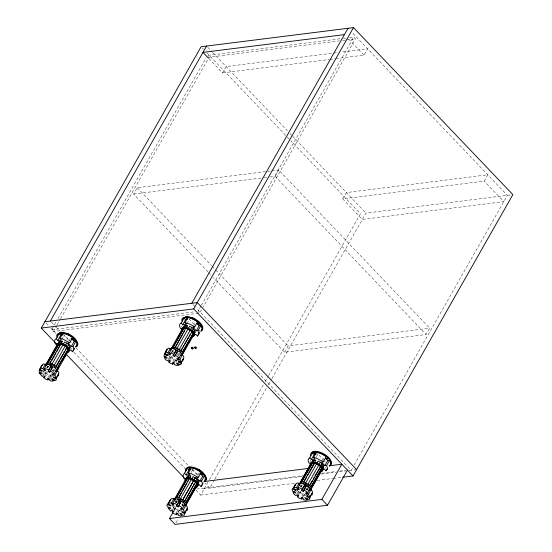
<?xml version="1.0" encoding="UTF-8"?>
<svg xmlns="http://www.w3.org/2000/svg" width="552" height="552" viewBox="0 0 552 552"><rect width="100%" height="100%" fill="white"/><g stroke="black" fill="none" stroke-linecap="round" stroke-linejoin="round"><path stroke-width="0.41" stroke-dasharray="2.76 2.07" d="M52.792 370.958L52.84 369.536L54.365 369.095M182.401 506.08L183.036 502.872M305.491 489.32L307.126 489.783L307.657 488.14M198.768 313.225L53.309 331.497L51.633 329.737L56.318 321.499M58.015 318.497L206.172 57.698M53.309 331.497L56.718 325.501M57.139 324.755L60.12 319.505M60.547 318.759L209.125 57.208L339.197 40.869M207.952 271.915L133.66 194.049L137.255 187.714L271.025 170.913M42.98 372.614L43.746 371.268M61.941 339.307L64.405 334.981M47.106 367.915L47.872 366.569M42.683 375.857L44.595 372.49L46.064 371.744L47.527 372.897L45.616 376.257M48.5 366.052L47.679 367.501L48.838 366.066M44.533 374.435L46.064 371.744M44.912 375.657L46.057 373.635L47.527 372.897M47.969 377.492L49.88 374.132L51.426 374.649M69.193 340.743L70.421 338.583M49.466 377.202L50.232 375.857L49.88 374.132M208.911 58.609L222.546 72.898L226.147 66.571L332.649 53.192M49.514 378.01L51.039 375.319M53.323 371.275L54.089 369.93M54.62 369.267L53.999 370.999L52.488 370.516M49.866 379.741L51.778 376.374L51.543 375.222M71.305 349.368L72.126 347.926M181.38 327.06L182.201 325.618M186.921 323.603L189.377 319.277M168.043 359.476L169.574 356.785L171.044 356.047L172.507 357.192L170.209 361.229M171.7 352.887L172.845 350.865L171.465 350.72M174.501 353.349L172.659 351.803L173.894 349.623M172.659 351.803L173.811 350.368M169.133 359.407L171.044 356.047M170.271 359.283L171.037 357.938L172.507 357.192M200.928 306.112L197.947 311.356L199.624 313.115L202.605 307.871M201.349 305.359L353.763 37.067L355.44 38.826L203.032 307.119M269.983 176.916L275.096 176.274L278.691 169.947L429.663 328.178L426.068 334.505L284.632 352.279L213.307 277.525M172.942 361.788L174.853 358.427L175.205 360.152L174.446 361.498M193.766 325.763L195.808 322.154M174.487 362.305L176.405 358.945M177.917 356.247L179.062 354.232M179.593 353.563L178.972 355.295M175.991 362.015L176.757 360.67L176.523 359.518M335.871 58.664L363.989 55.131L367.584 48.804L341.17 52.123M342.771 198.899L346.366 192.572L487.802 174.798L484.207 181.132L342.771 198.899L362.34 219.413L503.776 201.639L484.207 181.132M191.165 472.443L192.807 469.559M175.529 502.513L176.288 501.168M170.803 511.207L173.093 507.171L174.556 506.419L176.047 507.585L173.749 511.628M177.413 503.217L176.164 502.168L177.399 499.988M176.164 502.168L177.323 500.733M172.645 509.786L174.556 506.419M173.818 509.682L174.584 508.337L176.047 507.585M174.149 510.31L175.853 507.316M176.502 512.208L178.413 508.847L178.793 510.6L178.027 511.945M197.65 475.375L199.293 472.491M178.061 512.739L179.973 509.372M181.808 505.936L182.574 504.59M183.16 503.997L182.546 505.729M178.061 515.168L180.352 511.131L178.793 510.6M175.915 522.903L178.041 519.163M195.877 490.107L200.631 495.096L208.911 480.523M209.339 479.771L263.401 384.613M265.098 381.618L268.079 376.367M268.507 375.622L360.449 213.769L290.876 140.857M284.632 352.279L288.227 345.952L429.663 328.178M214.397 479.833L209.719 488.078L204.958 483.09M214.825 479.088L266.754 387.67M268.458 384.675L271.439 379.424M271.867 378.679L365.935 213.086L511.29 194.822M309.989 461.845L310.804 460.402M296.562 491.701L297.328 490.355M316.351 456.952L317.986 454.068L323.251 459.726M300.688 487.002L301.454 485.656M296.652 494.268L298.177 491.577L299.646 490.832L301.116 491.984L299.584 494.675M303.103 488.134L301.261 486.588L302.089 485.139M301.261 486.588L302.42 485.16M297.735 494.199L299.646 490.832M298.88 494.068L299.646 492.722L301.116 491.984M301.93 495.91L303.462 493.219L303.814 494.944L303.048 496.289M322.368 460.554L324.417 456.946M303.483 496.427L305.008 493.736M306.905 490.362L307.671 489.017M308.202 488.354L307.581 490.086L305.325 489.362M303.069 499.498L305.366 495.461L303.814 494.944M324.893 468.455L325.714 467.013M352.431 468.055L351.155 470.304L195.953 307.643M354.136 465.06L507.371 195.311L352.162 32.637M175.053 502.548L177.144 499.001M46.603 367.922L47.858 365.797M171.161 352.921L172.838 350.092M300.184 487.009L301.447 484.884M47.444 367.563L49.294 365.976M177.91 500.981L175.881 502.175L177.33 503.044M177.813 353.832L179.345 353.397M340.073 38.785L207.448 55.448L209.125 57.208M343.496 38.357L346.063 38.033M349.485 37.605L353.763 37.067M342.619 40.434L345.179 40.117M346.035 40.006L355.44 38.826M333.498 53.082L337.762 52.55M222.546 72.898L329.054 59.519M329.903 59.416L335.016 58.767M271.874 170.803L278.691 169.947M133.66 194.049L263.166 177.778M264.015 177.668L269.128 177.026M51.633 329.737L194.525 311.79M196.747 489.024L303.179 475.651M321.913 473.292L336.382 471.477M339.79 471.049L345.752 470.297M302.151 476.466L204.233 488.768L202.446 486.898M320.878 474.106L336.209 472.181M339.611 471.753L345.573 471.008M348.981 470.58L356.64 469.614M200.631 495.096L294.292 483.324M317.283 480.44L332.608 478.515M333.463 478.405L341.978 477.335M316.468 454.227L317.986 454.068M305.677 488.486L308.216 488.81L306.691 488.382M181.456 504.197L183.16 504.438L180.097 503.562M178.503 360.856L173.066 359.035L167.773 354.895M175.205 360.152L176.757 360.67M52.75 376.298L48.086 374.739L42.801 370.592M50.232 375.857L51.778 376.374M307.112 495.648L301.668 493.826L296.383 489.686M182.112 511.324L176.633 509.468L171.279 505.246M52.454 370.544L53.889 371.392M169.574 356.785L171.037 357.938M305.808 488.748L307.126 489.783M298.177 491.577L299.646 492.722M44.595 372.49L46.057 373.635M173.093 507.171L174.584 508.337M176.226 352.928L178.869 355.695M348.567 38.971L363.989 55.131M207.759 47.306L211.927 51.667M212.506 52.274L287.447 130.817M289.821 133.308L292.201 135.806M292.795 136.427L365.935 213.086M202.273 47.996L203.467 49.245M207.034 52.985L286.716 136.496M287.309 137.117L290.283 140.236M275.096 176.274L426.068 334.505M137.255 187.714L211.547 265.588M212.147 266.209L215.114 269.328M215.708 269.949L288.227 345.952M208.552 272.543L210.926 275.034M192.986 304.531L195.36 307.022M51.543 322.299L55.711 326.66M56.304 327.288L59.871 331.027M63.439 334.767L70.573 342.24M75.928 347.85L188.308 465.64M191.875 469.379L199.017 476.859M46.057 322.989L48.438 325.48M50.819 327.978L56.166 333.58M74.009 352.279L185.203 468.82M323.803 460.313L325.597 462.238M188.963 318.835L194.649 324.935M199.155 329.785L200.293 331M192.386 469.103L199.3 476.528M62.852 333.318L71.919 343.054M175.288 500.533L176.502 502.182M300.805 485.525L301.599 486.609M172.196 350.734L172.99 351.817M46.823 365.893L48.01 367.522"/><path stroke-width="0.83" d="M185.52 471.974L185.707 468.896L188.95 466.744C196.16 466.937 204.751 471.236 206.476 478.791L205.641 480.847A11.323 5.368 29.6 0 1 204.516 481.82M205.641 480.847L205.827 477.77L205.261 475.203M184.734 513.65L181.981 512.428L182.036 511.531L184.789 512.753L187.087 508.709L184.734 513.65L184.644 515.002L183.057 515.361L181.015 513.422L179.959 513.664L182.001 515.602L180.407 515.968L178.061 515.168L177.682 513.415L176.122 512.884L176.502 514.636L174.149 513.843L172.286 512.38L173.052 511.028M187.135 510.628L187.363 507.019L183.471 502.465L177.289 499.091L171.706 498.477L169.326 500.906M39.337 369.799L41.862 371.448L42.463 370.847L39.937 369.198L42.228 365.162L39.337 369.799L39.144 372.303L41.745 372.897L42.214 373.959L39.606 373.366L40.372 372.02M56.166 378.9L53.441 377.713L53.509 376.83L56.235 378.017L58.533 373.98L56.166 378.9L56.062 380.231L54.469 380.597L52.461 378.686L51.405 378.927L53.413 380.832L54.179 379.486M58.546 375.857L58.829 372.31L55.014 367.832L48.893 364.52L43.325 363.927L40.917 366.328M164.317 354.094L166.835 355.743L167.435 355.15L164.917 353.501L167.208 349.464L164.317 354.094L164.116 356.599L166.725 357.192L167.194 358.255L164.586 357.661L165.352 356.316M181.146 363.202L178.42 362.008L178.489 361.125L181.215 362.319L183.512 358.276L181.146 363.202L181.042 364.534L179.448 364.893L177.433 362.988L176.378 363.223L178.393 365.134L179.158 363.782M183.526 360.159L183.809 356.606L179.993 352.128L173.873 348.823L168.305 348.222L165.897 350.623M309.755 497.987L307.022 496.8L307.091 495.917L309.824 497.104L312.115 493.067L309.755 497.987L309.644 499.325L308.057 499.684L306.043 497.773L304.987 498.014L307.002 499.919L307.761 498.573M312.135 494.951L312.411 491.397L308.602 486.919L302.475 483.607L296.914 483.014L294.506 485.415M186.19 470.58L186.328 469.152L187.438 468.262L189.019 469.952L190.53 469.793M57.325 334.339L57.242 335.029A11.482 5.444 29.6 0 0 57.477 336.699M183.036 502.872L183.354 501.264L180.614 499.381L177.144 499.001M184.913 480.164L185.7 478.646M185.293 479.488L185.479 478.625A6.824 3.236 29.6 0 1 189.847 477.804L193.103 479.136A7.155 3.395 29.6 0 1 197.637 483.6L197.692 485.532M181.836 329.178L182.643 327.681A6.934 3.284 29.6 0 1 191.151 329.792A6.934 3.284 29.6 0 1 193.51 335.733M310.438 463.963L311.245 462.466A6.934 3.284 29.6 0 1 319.753 464.584A6.934 3.284 29.6 0 1 322.12 470.525M307.919 487.326L308.451 485.684L305.746 483.835L302.282 483.469M311.887 453.392L312.432 451.791A11.482 5.444 29.6 0 1 324.259 454.13A11.482 5.444 29.6 0 1 331.49 463.128L330.634 465.163M77.052 346.076L77.901 344.041C76.238 336.789 67.648 332.345 60.582 332.207L58.912 333.622M202.032 330.372L202.881 328.337A11.482 5.444 29.6 0 0 192.993 317.973L187.77 316.51L185.562 316.51M176.55 506.067L179.421 500.698L180.959 501.533L180.387 502.872L178.089 506.908L176.55 506.067L179.421 500.698M178.089 506.908L180.959 501.533M48.114 371.455L51.005 366.1L52.523 366.928L51.929 368.239L49.639 372.283L48.114 371.455L51.005 366.1M49.639 372.283L52.523 366.928M173.093 355.75L175.978 350.403L177.502 351.224L176.909 352.542L174.611 356.578L173.093 355.75L175.978 350.403M174.611 356.578L177.502 351.224M301.696 490.542L304.587 485.187L306.112 486.015L305.518 487.326L303.22 491.37L301.696 490.542L304.587 485.187M303.22 491.37L306.112 486.015M175.791 497.787L172.707 503.238L173.997 505.204L172.61 505.052L171.32 503.086L173.611 499.042L175.005 499.201L175.495 498.145L175.108 497.932L176.454 497.407L188.784 475.7L190.951 476.1L190.744 475.817L178.62 497.8L181.918 491.991M192.703 486.54L184.789 501.085L195.518 482.207L193.648 480.633L182.836 499.698L178.413 497.518M191.696 478.894L189.515 477.97L189.722 478.253L190.537 476.818M182.836 499.698L193.648 480.633M193.938 480.143L195.256 477.804L197.119 479.377L195.567 481.51M196.188 486.222L196.574 486.436L185.845 505.315L185.465 505.101L185.989 504.01L186.376 504.224L186.003 502.741L196.726 483.862L195.518 482.207M67.082 346.849L68.634 344.717L66.792 343.171L54.372 365.058L49.99 362.919L62.321 341.219L61.093 343.372L63.349 344.096M54.372 365.058L56.304 366.418L67.027 347.539L65.184 345.994L60.713 344.041L56.787 351.583M65.474 345.504L67.413 346.87M66.792 343.171L64.577 341.943L52.15 363.83M68.407 351.031L57.298 370.585L56.918 370.371L57.463 369.302L57.843 369.509L57.491 368.046L68.213 349.168L67.027 347.539M171.499 348.919L172.045 347.843L171.665 347.636L173.011 347.111L183.74 328.233L185.686 328.343L175.17 347.498L173.011 347.111M182.222 330.041L182.767 328.964L182.388 328.757L183.74 328.233M182.188 348.519L180.952 350.699L193.614 329.013L191.772 327.467L179.345 349.354L174.963 347.222M188.239 328.578L186.072 327.667L187.294 325.514L186.272 327.95M179.345 349.354L181.284 350.713M190.454 329.806L192.393 331.165M191.772 327.467L189.55 326.239L177.13 348.126M192.462 330.427L193.283 328.992L194.801 330.641L195.146 332.104L182.277 354.881L181.898 354.674L183.264 352.142M318.773 465.081L307.954 484.145L303.572 482.013L314.295 463.135L316.551 463.852L320.615 466.626L314.916 476.052M316.841 463.363L314.681 462.459L315.903 460.306L313.95 460.195L312.598 460.72L300.267 482.427L300.647 482.634L300.109 483.711L299.729 483.497L310.452 464.618M307.954 484.145L309.893 485.505L322.223 463.804L320.381 462.259L319.063 464.591L320.664 465.936M320.381 462.259L318.159 461.03L305.739 482.917M318.752 474.941L321.229 470.587L321.609 470.794L310.88 489.672L310.5 489.465L311.045 488.389L311.425 488.596L311.073 487.133L323.403 465.433L321.885 463.783L321.071 465.219M57.325 344.897L41.276 328.074L201.087 46.747L353.501 27.6L512.856 194.621L353.045 475.948L342.827 477.232M50.356 321.05L206.572 46.057M57.339 344.02L55.586 344.2A10.833 5.134 29.6 0 1 56.2 338.762L59.064 333.712L60.616 335.374L62.128 335.216M56.2 338.762L57.746 340.425L60.616 335.374M47.762 362.443L44.319 368.674L45.574 370.606L44.188 370.461L42.932 368.522L45.223 364.486L46.609 364.637M57.746 340.425L61.534 340.032L59.989 338.369L62.852 333.318A10.833 5.134 29.6 0 1 72.588 337.679L69.724 342.723L67.965 342.909L71.305 346.49L73.064 346.311L75.928 341.26L74.175 341.447L71.387 338.459M57.249 344.862L46.147 364.41L46.527 364.624L47.065 363.547L46.685 363.34L59.016 341.633L60.368 341.108L62.521 341.495M58.581 343.275L59.395 341.84L59.016 341.633M51.888 355.184L52.709 353.728M46.685 363.34L48.038 362.816L58.76 343.937L60.913 344.324M59.14 343.261L60.147 341.191M48.038 362.816L59.347 343.544M59.754 342.827L60.568 341.384M44.188 370.461L44.953 369.115M48.238 363.092L50.191 363.202L51.012 361.746M51.84 360.297L54.317 355.936M55.138 354.487L55.966 353.038M48.7 378.548L47.934 379.893L45.602 379.114L43.767 377.678L44.533 376.326M57.491 368.046L55.973 366.397L59.685 359.863M60.506 358.414L62.983 354.06M63.811 352.604L64.632 351.155M65.46 349.699L66.281 348.25M56.235 378.017L54.91 375.001L57.208 370.965L56.256 369.854L53.965 373.89L51.791 373.973L52.744 375.084L53.509 373.738M57.16 368.025L69.821 346.339L70.173 347.801L68.565 350.63L68.186 350.423M69.821 346.339L68.262 348.478M56.918 370.371L58.567 367.473M62.693 360.208L63.521 358.759M64.343 357.303L66.82 352.949M68.814 350.313L69.628 348.878L69.248 348.671M71.305 346.49L74.175 341.447M68.655 352.148L69.883 349.982M68.627 350.327L70.897 350.085L72.443 351.748L74.492 348.146M191.792 303.283L348.008 28.29M182.319 328.316L180.559 328.502A10.833 5.134 29.6 0 1 181.173 323.058L184.044 318.014L185.589 319.677L187.107 319.518M181.173 323.058L182.726 324.721L185.589 319.677M182.726 324.721L186.514 324.328L184.961 322.665L187.832 317.614A10.833 5.134 29.6 0 1 197.568 321.975L194.697 327.019L192.945 327.205L196.284 330.793L198.037 330.607L200.907 325.563L199.148 325.742L196.926 323.355M167.911 352.825L170.202 348.781L171.589 348.933L169.291 352.969L170.554 354.901L169.167 354.757L167.911 352.825L165.821 352.597L164.917 353.501M166.835 355.743L167.601 354.398M171.12 348.712L183.995 325.928L185.341 325.404L187.501 325.79M41.276 328.074L193.683 308.92L353.501 27.6M178.227 336.955L179.876 334.05M181.118 331.869L181.939 330.42M184.12 327.564L185.341 325.404M173.218 347.387L185.548 325.687M169.167 354.757L169.933 353.411M175.577 346.773L183.002 333.705M183.83 332.249L184.651 330.8M174.059 362.174L172.914 364.196L170.575 363.409L168.739 361.974L169.892 359.952M183.009 347.07L183.837 345.614M184.665 344.165L188.784 336.899M189.612 335.45L190.433 333.994M181.215 362.319L179.89 359.304L182.181 355.26L181.235 354.149L178.938 358.186L176.771 358.269L177.723 359.38L178.869 357.365M180.952 350.699L182.132 352.328L193.193 333.463L193.538 334.926L193.165 334.719L190.688 339.073M193.241 332.773L194.463 330.62M182.436 353.597L182.815 353.804L182.47 352.342L193.193 333.463M193.573 332.794L194.801 330.641M184.085 350.692L184.913 349.243M189.039 341.978L189.86 340.529M181.898 354.674L182.719 353.218M183.547 351.769L186.024 347.408M186.845 345.959L187.673 344.503M188.494 343.054L189.322 341.605M190.143 340.149L192.62 335.795L193 336.002M178.42 362.008L179.179 360.663M196.284 330.793L199.148 325.742M193.635 336.444L194.863 334.277M194.359 334.54L195.877 334.381L197.423 336.044L199.879 331.717M185.796 478.646L184.037 478.832L182.988 475.472L187.438 468.262M172.286 512.38L173.749 511.628L172.265 510.455L170.651 511.09L168.056 507.992L170.678 508.599L170.195 507.516L167.573 506.915L166.842 505.28L170.03 500.333M167.739 504.369L170.285 506.046L170.879 505.446L168.325 503.762L170.623 499.726M184.575 473.312L186.148 475.003L189.019 469.952M186.148 475.003L189.936 474.603L188.363 472.912L191.233 467.868L193.655 468.386L196.208 469.352L201.052 472.312L198.182 477.356L196.422 477.542L199.824 481.192L201.577 481.006L204.447 475.955L205.296 477.735L205.02 480.592L203.909 481.482M188.784 475.7L187.438 476.231L174.584 499.022L174.963 499.236M186.597 478.598L187.411 477.163M176.454 497.407L176.661 497.69L187.77 478.135M188.177 477.418L188.991 475.983M172.61 505.052L173.369 503.707M182.74 490.542L186.866 483.283M187.694 481.827L188.515 480.378M180.594 498.442L193.014 476.555L195.16 477.991M347.456 470.083L327.481 505.252L175.067 524.4L169.478 518.542L172.873 512.553M195.256 477.804L194.028 479.957L195.277 481.006M176.502 514.636L177.268 513.291M193.531 485.091L194.359 483.635M184.789 512.753L183.416 509.689L185.707 505.646L184.741 504.514L182.45 508.551L180.276 508.633L181.242 509.765L182.008 508.42M184.458 501.064L185.672 502.72L198.334 481.033L198.706 482.517L197.098 485.346L196.719 485.132M198.334 481.033L196.774 483.166M185.465 505.101L190.412 496.386M191.24 494.937L192.061 493.481M192.889 492.032L195.367 487.671M199.824 481.192L202.687 476.141L204.447 475.955M198.892 484.042L197.25 486.926L195.636 486.574M197.195 485.077L199.465 484.835L201.045 486.526L203.088 482.924M310.921 463.107L309.168 463.287A10.833 5.134 29.6 0 1 309.782 457.849L312.653 452.806L314.198 454.462L315.716 454.303M293.961 491.107L293.195 492.453L295.796 493.046L295.334 491.984L292.726 491.39L292.022 489.79L295.216 484.849M292.926 488.886L295.444 490.535L296.044 489.934L293.519 488.292L295.817 484.249M309.782 457.849L311.328 459.512L314.198 454.462M300.93 482.255L297.901 487.761L299.163 489.693L297.776 489.548L296.514 487.609L298.811 483.573L300.198 483.724M311.328 459.512L315.116 459.119L313.57 457.456L316.441 452.405A10.833 5.134 29.6 0 1 326.177 456.766L323.306 461.81L321.554 461.996L324.887 465.577L326.646 465.398L329.516 460.347L327.757 460.534L325.528 458.139M295.444 490.535L296.21 489.189M301.889 480.454L302.71 479.005M306.422 472.471L307.25 471.015M308.071 469.566L310.548 465.212M309.182 467.737L310.01 466.281M300.267 482.427L301.62 481.903L312.342 463.024L314.502 463.411L309.134 472.85M312.729 462.348L313.95 460.195M301.62 481.903L314.15 460.471M297.776 489.548L298.542 488.203M304.186 481.565L306.664 477.204M307.485 475.755L308.313 474.299M302.668 496.966L301.523 498.98L299.184 498.201L297.349 496.765L298.494 494.744M304.98 485.187L305.746 483.835M311.073 487.133L309.555 485.491L312.446 480.406M313.267 478.95L314.095 477.501M309.824 497.104L308.499 494.088L310.79 490.052L309.838 488.941L307.547 492.977L305.38 493.06L306.325 494.171L307.471 492.156M310.741 487.112L323.072 465.412M310.5 489.465L311.328 488.009M312.156 486.56L312.977 485.104M313.805 483.656L316.275 479.295M317.103 477.846L317.924 476.39M322.534 469.048L323.755 466.895L323.403 465.433M307.022 496.8L307.788 495.454M324.887 465.577L327.757 460.534M322.244 471.236L323.472 469.069M322.968 469.331L324.479 469.172L326.032 470.835L327.26 468.676M169.478 518.542L321.885 499.387L341.86 464.225L329.089 465.833M204.895 481.151L206.476 478.791L203.295 473.913L199.1 469.642M201.045 486.526L202.625 484.359L201.577 481.006M72.443 351.748L74.058 349.616L73.064 346.311M197.423 336.044L199.037 333.912L198.037 330.607M326.032 470.835L327.64 468.703L326.646 465.398M197.768 323.914L198.43 323.065L199.707 323.962L197.768 323.914L199.548 323.983L197.982 323.023L198.43 323.065M60.361 333.815L60.844 333.235L62.514 334.816L60.361 333.815L61.603 333.96L60.685 332.946M168.325 503.762L169.222 502.851L171.32 503.086M39.937 369.198L40.841 368.301L42.932 368.522M293.519 488.292L294.423 487.388L296.514 487.609M49.915 365.445L51.143 364.389L54.089 365.893L55.89 368.66M76.79 344.979L77.901 344.041M178.586 500.581L180.614 499.381M43.767 377.678L45.236 376.933L43.767 375.781L42.297 376.526L39.606 373.366M168.739 361.974L170.209 361.229L168.746 360.083L167.277 360.822L165.29 359.269L164.586 357.661M297.349 496.765L298.818 496.02L297.355 494.875L295.886 495.613L293.899 494.061L293.195 492.453M190.909 469.386L189.074 468.807L190.399 468.241M57.794 343.786L58.926 343.344M58.76 343.937L57.408 344.462L57.787 344.669M312.342 463.024L310.997 463.549L311.376 463.756M73.899 340.294L74.844 340.06L74.727 339.659L73.45 338.769L72.567 338.852L73.899 340.294L73.402 339.156L72.567 338.852M53.413 380.832L51.819 381.19L49.487 380.411L49.128 378.686L47.582 378.168L47.934 379.893M178.393 365.134L176.799 365.493L174.46 364.713L174.108 362.981L172.562 362.464L172.914 364.196M307.002 499.919L305.408 500.284L303.069 499.498L302.717 497.773L301.164 497.255L301.523 498.98M313.915 452.543L314.454 452.447L314.267 453.337L316.048 453.199L313.915 452.543L314.267 453.337L315.813 453.178M344.413 34.617L202.977 52.392L208.318 57.981M44.871 321.74L197.278 302.593L356.64 469.614M186.831 467.923C192.048 466.343 197.023 469.193 201.197 472.015M204.778 481.447L308.658 468.4M201.28 474.278L203.046 474.113L201.045 473.506L201.28 474.278L203.067 474.361L202.066 473.271M180.014 355.343L182.181 355.26M177.723 359.38L179.89 359.304M55.759 371.02L57.208 370.965M52.744 375.084L54.91 375.001M308.623 490.135L310.79 490.052M306.325 494.171L308.499 494.088M183.54 505.729L185.707 505.646M181.242 509.765L183.416 509.689M189.074 468.807L190.44 468.793M48.7 364.382L51.143 364.389M68.634 344.717L69.49 346.325M301.82 482.179L303.572 482.013M197.119 479.377L198.002 481.013M176.661 497.69L178.62 497.8M181.87 320.822A11.482 5.444 29.6 0 1 189.922 317.683L192.993 317.973L195.27 320.015A11.482 5.444 29.6 0 1 200.893 331.331M57.097 337.375A11.482 5.444 29.6 0 1 64.95 333.387L68.02 333.677L70.297 335.719A11.482 5.444 29.6 0 1 75.914 347.035M195.76 347.953L196.388 347.636L195.622 346.939A0.918 0.435 29.6 0 0 194.835 346.891A0.918 0.435 29.6 0 0 194.973 347.484M173.68 348.685C176.695 348.45 179.993 349.83 180.87 352.956M169.291 352.969L171.382 353.197L173.687 354.439M44.319 368.674L46.409 368.895L48.707 370.144M297.901 487.761L299.991 487.982L302.289 489.231M172.707 503.238L174.805 503.465L177.13 504.735M73.402 339.156L74.617 339.307M59.989 338.369L62.397 338.873L69.724 342.723M313.57 457.456L315.979 457.96L323.306 461.81M188.363 472.912L190.785 473.437L198.182 477.356M184.961 322.665L189.916 324.114L194.697 327.019M185.686 328.343L190.164 330.289L192.006 331.835L192.862 333.449M189.922 317.683L195.27 320.015M64.95 333.387L70.297 335.719M187.57 318.621L185.589 317.552L187.494 319.111M175.384 351.714L176.909 352.542M175.212 355.26L177.509 356.502L178.938 358.186M303.993 486.505L305.518 487.326M303.814 490.052L306.112 491.294L307.547 492.977M50.404 367.418L51.929 368.239M50.232 370.965L52.53 372.207L53.965 373.89M178.848 502.03L180.387 502.872M178.669 505.577L180.987 506.839L182.45 508.551M195.146 332.104L194.766 331.89L194.228 332.966L194.608 333.173M312.598 460.72L312.977 460.927M323.375 466.681L323.755 466.895M322.83 467.758L323.21 467.965M321.768 469.51L322.147 469.717L321.802 468.255L320.277 466.612M69.793 347.594L70.173 347.801M58.477 342.709L58.85 342.916M68.565 349.747L68.945 349.961M56.87 345.531L57.249 345.745M67.641 351.493L68.02 351.707M187.438 476.231L187.825 476.445M198.32 482.303L198.706 482.517M193.559 480.82L189.136 478.639L189.343 478.922L187.176 478.529L185.831 479.053L186.217 479.267M186.914 477.321L187.294 477.535M197.795 483.393L198.175 483.607M185.306 480.143L185.686 480.357M182.926 499.512L184.789 501.085M193.683 308.92L353.045 475.948M321.885 499.387L327.481 505.252M66.247 354.246L185.769 479.515M199.858 473.098L202.687 476.141M173.611 499.042L174.901 501.009M298.811 483.573L300.067 485.505M170.202 348.781L171.044 350.072M45.223 364.486L46.064 365.776M183.354 501.264L184.409 503.355M308.451 485.684L309.472 487.747M196.726 483.862L197.098 485.346M68.213 349.168L68.565 350.63M182.305 318.642L182.457 321.002M193.096 348.374A0.918 0.435 29.6 0 0 193.145 347.712L192.572 347.318A0.918 0.435 29.6 0 0 191.73 347.56M56.476 345.552A6.934 3.284 29.6 0 1 65.053 345.655A6.934 3.284 29.6 0 1 67.171 352.473M57.084 345.918A6.934 3.284 29.6 0 1 56.856 344.876L57.663 343.378A6.934 3.284 29.6 0 1 65.433 344.986A6.934 3.284 29.6 0 1 69.145 350.803M75.928 341.26A10.833 5.134 29.6 0 1 75.314 346.704M57.946 334.588A10.833 5.134 29.6 0 1 59.064 333.712M310.472 455.607A11.482 5.444 29.6 0 1 323.217 454.42A11.482 5.444 29.6 0 1 329.496 466.123M311.528 453.682A10.833 5.134 29.6 0 1 312.653 452.799M329.516 460.347A10.833 5.134 29.6 0 1 330.02 464.915M310.058 464.639A6.934 3.284 29.6 0 1 318.635 464.743A6.934 3.284 29.6 0 1 320.753 471.56M181.449 329.848A6.934 3.284 29.6 0 1 190.033 329.958A6.934 3.284 29.6 0 1 192.144 336.768M182.919 318.89A10.833 5.134 29.6 0 1 184.044 318.014M200.907 325.563A10.833 5.134 29.6 0 1 201.411 330.124M195.732 487.209A6.838 3.243 29.6 0 0 197.305 486.202L197.492 485.325L196.595 483.117A7.155 3.395 29.6 0 0 192.724 479.812L189.467 478.474A6.824 3.236 29.6 0 0 185.7 478.646M328.143 458.533L326.874 459.105L326.108 458.277L328.143 458.533M195.884 348.657L194.359 347.746A0.918 0.435 29.6 0 1 195.436 347.753A0.918 0.435 29.6 0 1 195.884 348.657M191.523 348.567L191.309 348.133A0.918 0.435 29.6 0 1 191.958 347.946A0.918 0.435 29.6 0 1 192.869 348.567L192.924 348.961A0.918 0.435 29.6 0 1 192.317 349.036A0.918 0.435 29.6 0 1 191.523 348.567"/></g></svg>
